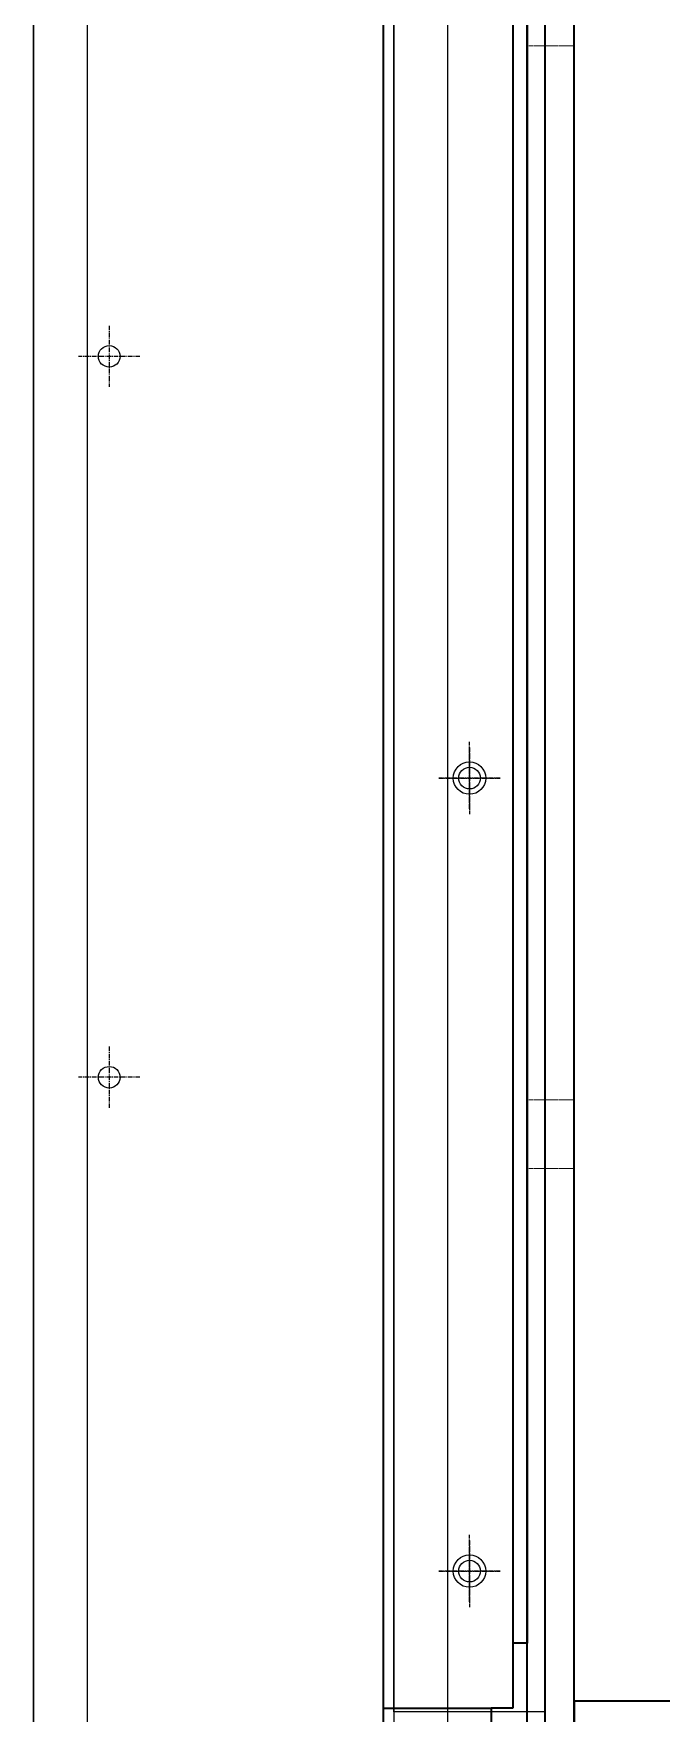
# Model space of a CAD drawing. Header units: millimetres. Extents: x 2408 to 34521, y 2746 to 25454.
# Drawn here: x 13798 to 13972.3, y 12332.4 to 12798.5 of the extents above; entities that cross this region are included whole.
import ezdxf

# ---------------------------------------------------------------- set-up
doc = ezdxf.new("R2010")
doc.units = ezdxf.units.MM
doc.linetypes.add('CENTER', pattern=[2, 1.25, -0.25, 0.25, -0.25])
doc.linetypes.add('DASHED', pattern=[15, 12, -3])
doc.layers.add('center', color=1, linetype='CENTER')

# ---------------------------------------------------------------- blocks, each defined once
blk = doc.blocks.new('A$C474D29AC')
for p, q in [((0, 0), (0, 1409)), ((42, 0), (42, 1409)), ((42, 0), (0, 0))]:
    blk.add_line(p, q)
for centre in [(21, 259), (21, 39)]:
    blk.add_circle(centre, 4.5)
at = {"layer": 'center'}
for p, q in [((21, 267.5), (21, 250.5)), ((21, 265.97), (21, 248.97)), ((29.5, 259), (12.5, 259)), ((21, 47.5), (21, 30.5)), ((21, 45.97), (21, 28.97)), ((29.5, 39), (12.5, 39))]:
    blk.add_line(p, q, dxfattribs=at)
blk = doc.blocks.new('A$C637D7238')
at = {"color": 7, "lineweight": 35}
for p, q in [((40, 0), (40, 2540)), ((45, 0), (45, 2540)), ((45, 0), (45, 2540)), ((53, 0), (53, 2540)), ((36, 2520), (36, 1290)), ((40, 2520), (40, 1290)), ((0, 2490), (0, 1272)), ((40, 1290), (40, 2480)), ((53, 1274), (837, 1274))]:
    blk.add_line(p, q, dxfattribs=at)
at = {"color": 7, "linetype": 'DASHED', "lineweight": 13}
for p, q in [((40, 60.06), (40, 2479.79)), ((45, 66), (45, 2474)), ((45, 66), (45, 2474)), ((45, 70), (45, 2470)), ((53, 1274), (53, 2444.75))]:
    blk.add_line(p, q, dxfattribs=at)
at = {"color": 7, "linetype": 'DASHED', "lineweight": 13, "ltscale": 0.008333}
for p, q in [((45, 1733.11), (40, 1733.11)), ((45, 1733.11), (40, 1733.11)), ((45, 1440.7), (40, 1440.7)), ((45, 1440.7), (40, 1440.7)), ((45, 1421.7), (40, 1421.7)), ((45, 1421.7), (40, 1421.7))]:
    blk.add_line(p, q, dxfattribs=at)
at = {"color": 7, "linetype": 'DASHED', "lineweight": 13, "ltscale": 0.013333}
for p, q in [((45, 1733.11), (53, 1733.11)), ((45, 1733.11), (53, 1733.11)), ((45, 1440.7), (53, 1440.7)), ((45, 1440.7), (53, 1440.7)), ((45, 1421.7), (53, 1421.7)), ((45, 1421.7), (53, 1421.7))]:
    blk.add_line(p, q, dxfattribs=at)
at = {"color": 7, "lineweight": 35, "ltscale": 0.03}
blk.add_line((36, 1290), (36, 1272), dxfattribs=at)
at = {"color": 7, "lineweight": 35, "ltscale": 0.006667}
for p, q in [((40, 1290), (36, 1290)), ((0, 1272), (0, 1268)), ((30, 1272), (30, 1268))]:
    blk.add_line(p, q, dxfattribs=at)
at = {"color": 7, "lineweight": 35, "ltscale": 0.066667}
blk.add_line((40, 1250), (40, 1290), dxfattribs=at)
at = {"color": 7, "linetype": 'DASHED', "lineweight": 13, "ltscale": 0.066667}
blk.add_line((40, 1250), (40, 1290), dxfattribs=at)
at = {"color": 7, "lineweight": 35, "ltscale": 0.013333}
blk.add_line((53, 1274), (53, 1266), dxfattribs=at)
at = {"color": 7, "lineweight": 35, "ltscale": 0.05}
blk.add_line((0, 1272), (30, 1272), dxfattribs=at)
at = {"color": 7, "lineweight": 35, "ltscale": 0.01}
blk.add_line((36, 1272), (30, 1272), dxfattribs=at)
at = {"color": 7, "linetype": 'DASHED', "lineweight": 13, "ltscale": 0.006667}
blk.add_line((30, 1268), (30, 1272), dxfattribs=at)
blk = doc.blocks.new('A$C7585302F')
for p, q in [((0, 9.5), (0, 2715.5)), ((0, 9.5), (0, 2715.5)), ((0, 9.5), (0, 2715.5)), ((0, 9.5), (0, 2715.5)), ((15, 9.5), (15, 2715.5))]:
    blk.add_line(p, q)
for centre in [(21, 1662.5), (21, 1462.5)]:
    blk.add_circle(centre, 3)
at = {"layer": 'center'}
for p, q in [((21, 1671), (21, 1654)), ((29.5, 1662.5), (12.5, 1662.5)), ((21, 1471), (21, 1454)), ((29.5, 1462.5), (12.5, 1462.5))]:
    blk.add_line(p, q, dxfattribs=at)
blk = doc.blocks.new('A$C7FE17281')
for p, q in [((0, 2966), (0, 0)), ((15, 0), (15, 2966))]:
    blk.add_line(p, q)
for centre in [(21, 1772), (21, 1552)]:
    blk.add_circle(centre, 3)
at = {"layer": 'center'}
for p, q in [((21, 1765.03), (21, 1782.03)), ((21, 1780.5), (21, 1763.5)), ((21, 1763.5), (21, 1780.5)), ((21, 1778.97), (21, 1761.97)), ((12.5, 1772), (29.5, 1772)), ((12.5, 1772), (29.5, 1772)), ((21, 1545.03), (21, 1562.03)), ((21, 1560.5), (21, 1543.5)), ((21, 1543.5), (21, 1560.5)), ((21, 1558.97), (21, 1541.97)), ((12.5, 1552), (29.5, 1552)), ((12.5, 1552), (29.5, 1552))]:
    blk.add_line(p, q, dxfattribs=at)
blk = doc.blocks.new('1')
blk.add_line((13798.02, 14153.92), (13798.02, 10553.92))
at = {"color": 2}
blk.add_blockref('A$C7FE17281', (13898.03, 10819.92), dxfattribs=at)
at = {"color": 7}
for name, p in [('A$C7585302F', (13798.02, 11046.42)), ('A$C637D7238', (13895.03, 11061.92))]:
    blk.add_blockref(name, p, dxfattribs=at)
blk.add_blockref('A$C474D29AC', (13898.02, 12332.92))

msp = doc.modelspace()

# ---------------------------------------------------------------- block references
msp.add_blockref('1', (0, 0))

doc.saveas('drawing.dxf')
